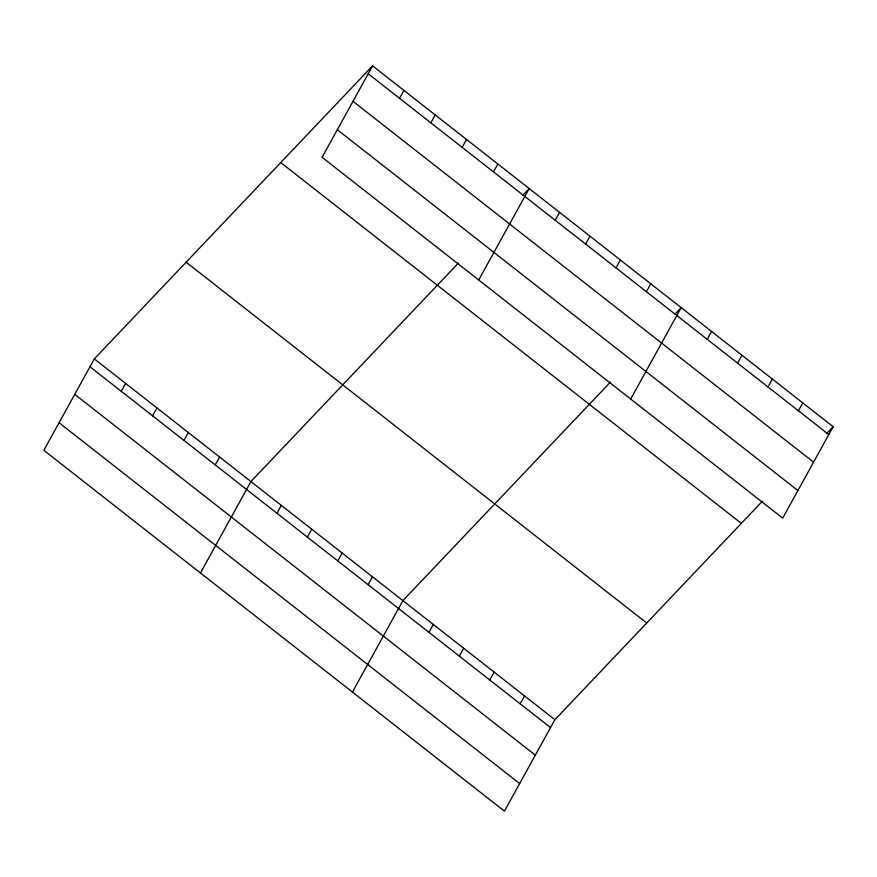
<?xml version="1.0" encoding="UTF-8"?>
<svg xmlns="http://www.w3.org/2000/svg" width="877" height="877" viewBox="0 0 877 877"><rect width="100%" height="100%" fill="white"/><g stroke="black" fill="none" stroke-linecap="round" stroke-linejoin="round"><path stroke-width="1.32" d="M372.572 65.863L322.1 157.29L782.679 518.121L833.15 426.693L372.572 65.863L94.321 358.879L43.85 450.307L504.428 811.137L554.9 719.71L762.442 501.151M121.278 391.306L125.641 383.413M152.598 415.841L156.961 407.958M183.918 440.386L188.27 432.493M399.528 98.29L403.891 90.408M215.238 464.92L219.59 457.027M430.848 122.835L435.211 114.942M200.449 572.988L250.91 481.561L458.463 263.001M462.168 147.369L466.531 139.476M276.957 513.264L281.309 505.382M493.488 171.903L497.851 164.01M307.356 537.086L311.708 529.193M478.699 279.971L529.171 188.555L522.736 195.319M337.755 560.896L342.107 553.003M555.207 220.259L559.57 212.366M368.154 584.718L372.506 576.825M585.606 244.069L589.958 236.176M352.444 692.063L402.905 600.635L610.458 382.076M616.005 267.891L620.357 259.998M428.952 632.339L433.304 624.457M646.404 291.701L650.756 283.808M459.351 656.16L463.703 648.267M630.695 399.046L681.155 307.619L674.731 314.394M489.75 679.971L494.102 672.078M707.202 339.333L711.554 331.44M520.149 703.793L524.501 695.899M737.601 363.144L741.953 355.251M768 386.954L772.352 379.072M798.399 410.776L802.751 402.883M826.726 433.468L833.15 426.693M368.208 73.756L828.798 434.586M352.993 101.326L813.582 462.157M337.316 129.719L797.895 490.55M280.75 162.563L741.328 523.394M186.143 262.19L646.722 623.021M94.321 358.879L554.9 719.71M89.958 366.772L550.537 727.603M74.742 394.332L535.321 755.163M59.066 422.736L519.644 783.567"/></g></svg>
